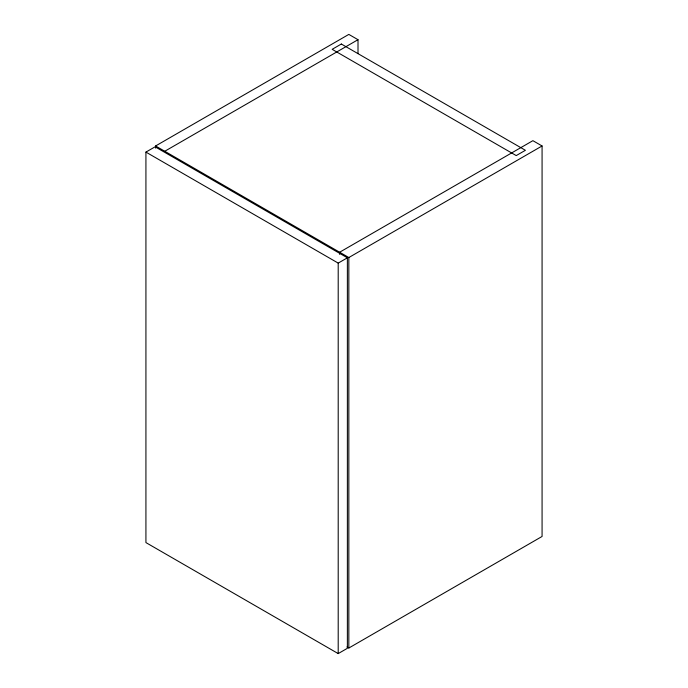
<?xml version="1.0" encoding="UTF-8"?>
<svg xmlns="http://www.w3.org/2000/svg" width="688" height="688" viewBox="0 0 688 688"><rect width="100%" height="100%" fill="white"/><g stroke="black" fill="none" stroke-linecap="round" stroke-linejoin="round"><path stroke-width="1.03" d="M155.591 148.109L155.591 145.968L348.833 34.4L358.009 39.698L358.009 53.647M145.925 152.1L155.11 146.802L347.38 257.811L347.38 648.302L338.204 653.6L145.925 542.591L145.925 152.1L338.204 263.108L347.38 257.811M164.767 151.265L358.009 39.698M155.591 145.968L348.833 257.536L542.075 145.968L542.075 536.459L348.833 648.019L346.993 646.961M542.075 145.968L532.89 140.67L339.648 252.229L339.648 254.379M348.833 257.536L348.833 648.019M338.204 263.108L338.204 653.6M341.343 44.023L332.166 49.321L516.224 155.591L525.408 150.294L341.343 44.023"/></g></svg>
